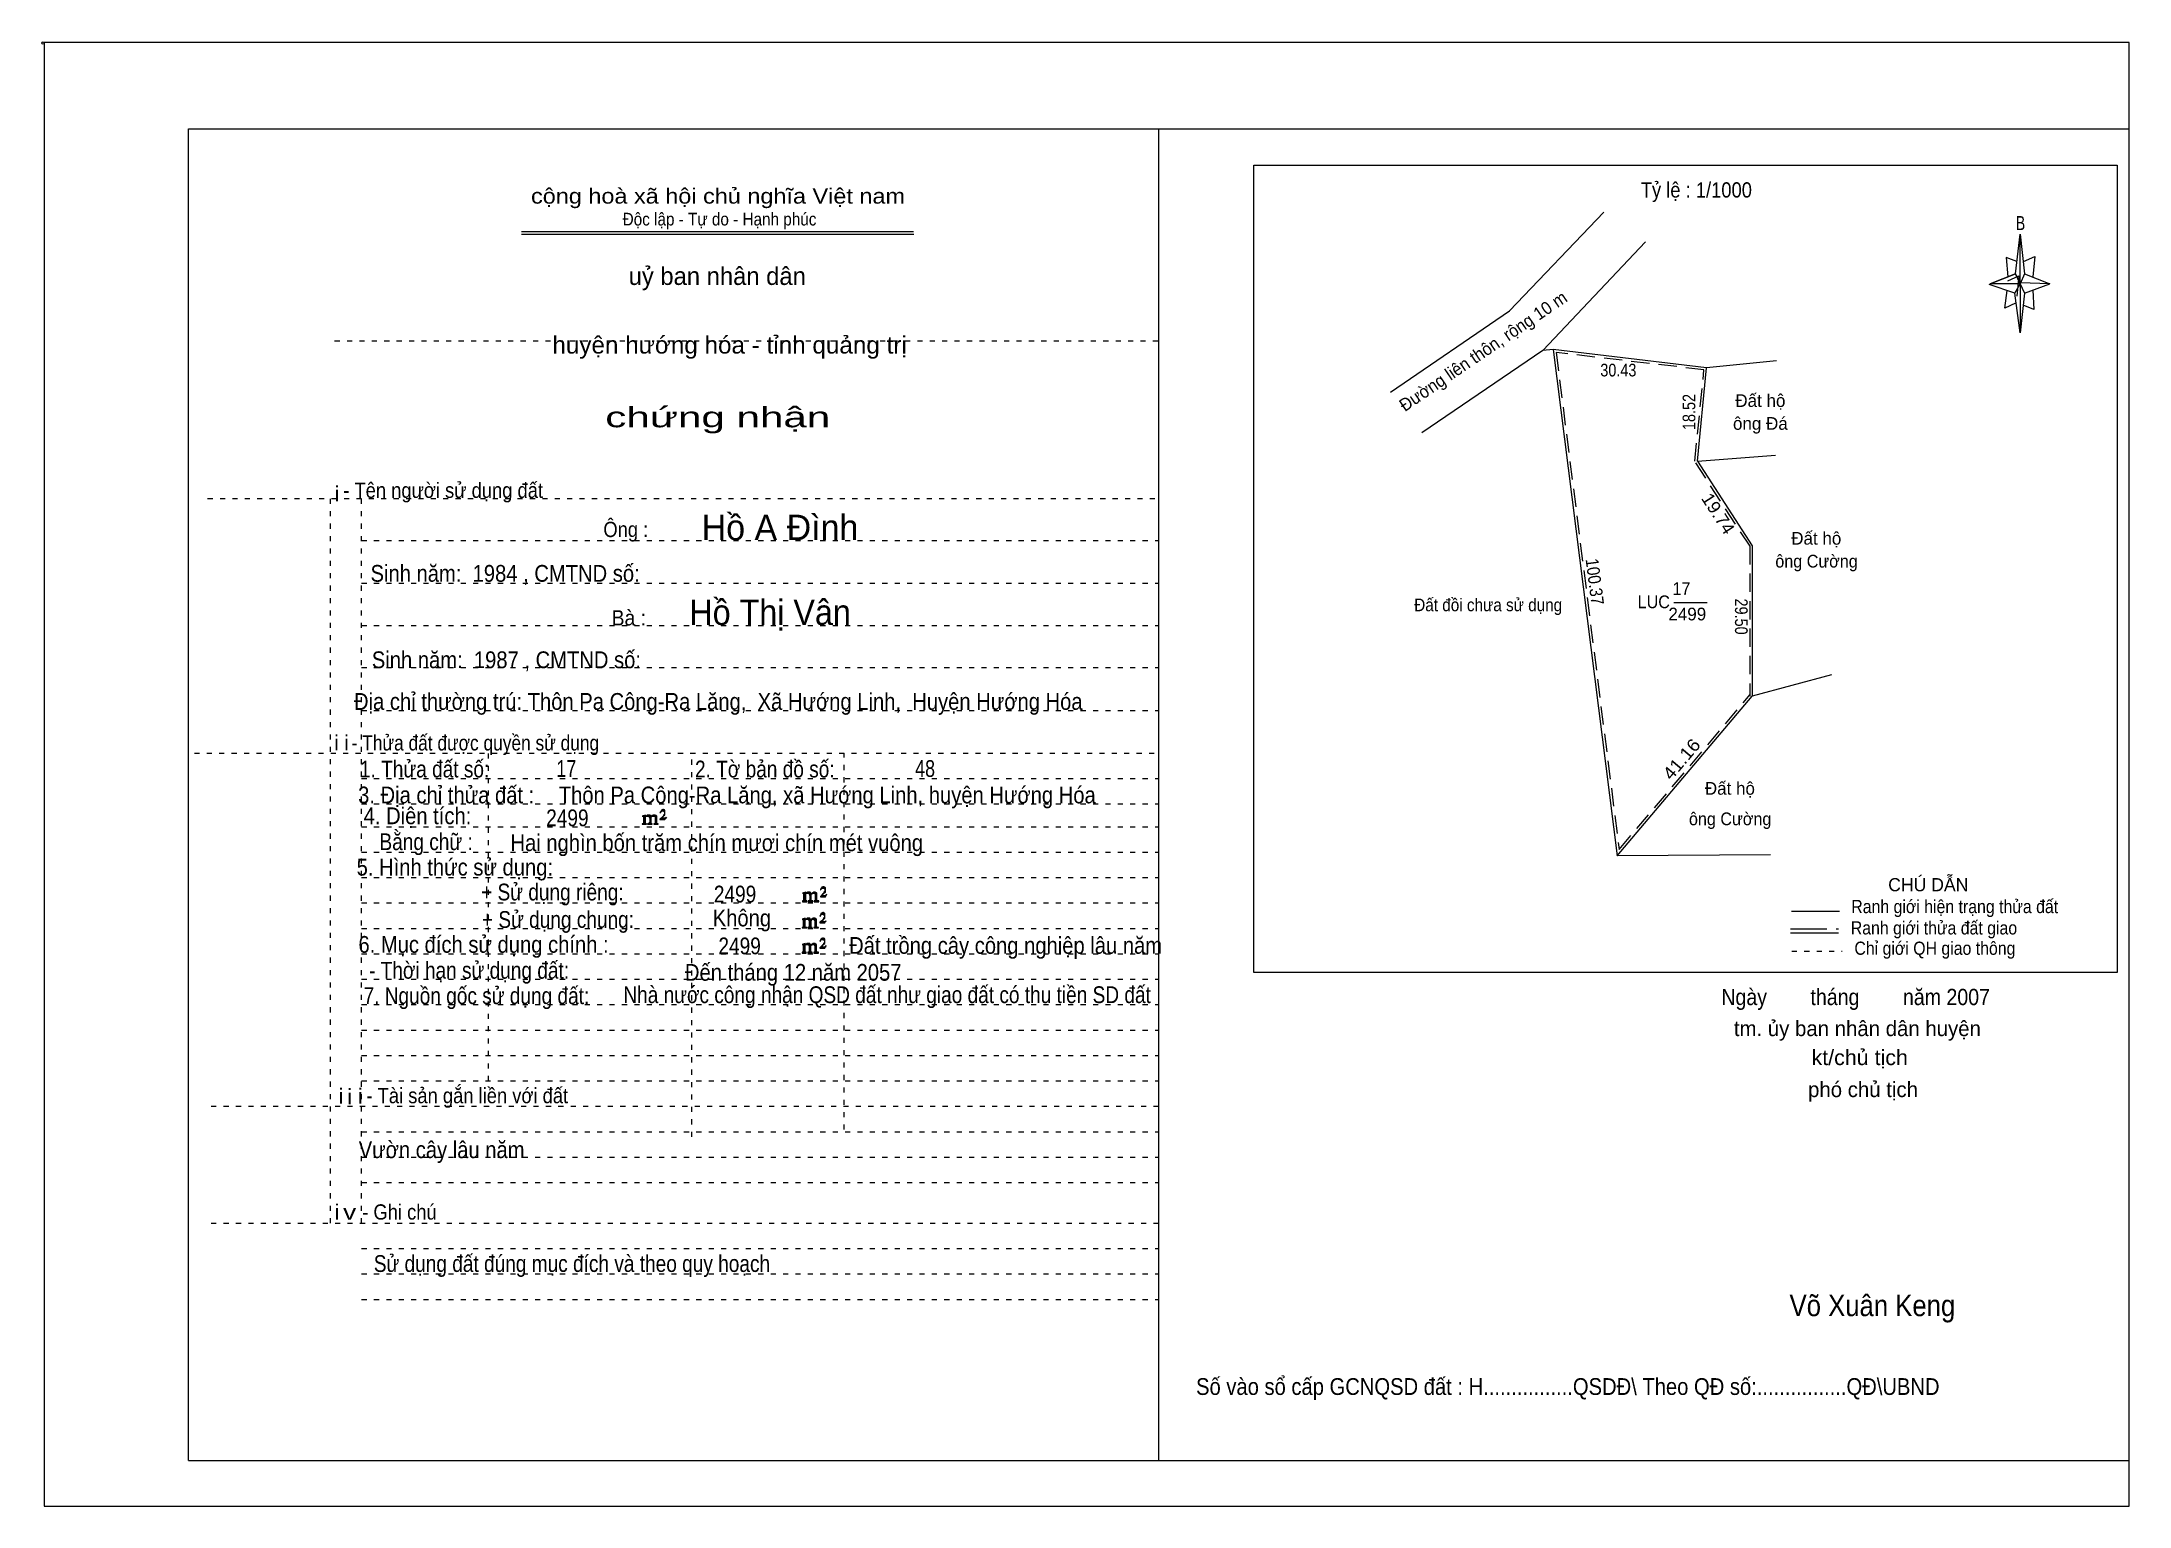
# Model space of a CAD drawing. Header units: centimetres. Extents: x -1.6 to 39.5, y -3.3 to 25.5.
import ezdxf
from ezdxf.enums import TextEntityAlignment as Align

# ---------------------------------------------------------------- set-up
doc = ezdxf.new("R2010")
doc.units = ezdxf.units.CM
doc.header["$LTSCALE"] = 0.12
for name, pattern in [('DOTTED', [1.5, 0.3, -1.2]), ('LONG_DASHED', [7.5, 6, -1.5]), ('MEDIUM_DASHED', [4.5, 3, -1.5])]:
    doc.linetypes.add(name, pattern=pattern)
for name, color, linetype, lineweight in [('1', 7, 'DOTTED', 13), ('10', 7, 'Continuous', 13), ('13', 7, 'Continuous', 13), ('4', 7, 'Continuous', 13), ('5', 7, 'Continuous', 13), ('50', 7, 'Continuous', 13)]:
    doc.layers.add(name, color=color, linetype=linetype, lineweight=lineweight)
doc.layers.add('30', color=7, linetype='Continuous')

msp = doc.modelspace()

# ---------------------------------------------------------------- hatches: boundary and pattern name
at = {"layer": '50'}
for points in [[(10.27, 10.13), (10.27, 10.12), (10.27, 10.11), (10.25, 10.11), (10.24, 10.11), (10.24, 10.1), (10.33, 10.1), (10.33, 10.11), (10.32, 10.11), (10.31, 10.11), (10.31, 10.12), (10.31, 10.13), (10.31, 10.24), (10.31, 10.25), (10.32, 10.26), (10.34, 10.26), (10.35, 10.26), (10.36, 10.26), (10.37, 10.25), (10.39, 10.22), (10.39, 10.13), (10.37, 10.12), (10.37, 10.11), (10.36, 10.11), (10.35, 10.11), (10.35, 10.1), (10.44, 10.1), (10.44, 10.11), (10.43, 10.11), (10.42, 10.11), (10.42, 10.12), (10.42, 10.13), (10.42, 10.24), (10.44, 10.26), (10.45, 10.26), (10.46, 10.26), (10.49, 10.26), (10.49, 10.25), (10.5, 10.24), (10.5, 10.22), (10.5, 10.13), (10.5, 10.12), (10.49, 10.11), (10.49, 10.11), (10.47, 10.11), (10.47, 10.1), (10.56, 10.1), (10.56, 10.11), (10.55, 10.11), (10.54, 10.11), (10.53, 10.12), (10.53, 10.13), (10.53, 10.2), (10.53, 10.25), (10.53, 10.26), (10.52, 10.27), (10.5, 10.28), (10.47, 10.28), (10.46, 10.28), (10.44, 10.27), (10.41, 10.25), (10.41, 10.26), (10.4, 10.28), (10.39, 10.28), (10.37, 10.28), (10.35, 10.28), (10.34, 10.28), (10.32, 10.26), (10.31, 10.26), (10.31, 10.25), (10.31, 10.25), (10.31, 10.26), (10.31, 10.28), (10.24, 10.26), (10.24, 10.26), (10.25, 10.26), (10.27, 10.25), (10.27, 10.24), (10.27, 10.23)], [(10.69, 10.19), (10.72, 10.24), (10.72, 10.24), (10.71, 10.22), (10.69, 10.22), (10.68, 10.22), (10.63, 10.22), (10.66, 10.26), (10.67, 10.27), (10.69, 10.28), (10.69, 10.3), (10.69, 10.32), (10.69, 10.34), (10.69, 10.35), (10.69, 10.37), (10.68, 10.38), (10.67, 10.38), (10.66, 10.39), (10.65, 10.39), (10.63, 10.38), (10.63, 10.38), (10.62, 10.37), (10.61, 10.35), (10.59, 10.33), (10.61, 10.33), (10.61, 10.35), (10.62, 10.35), (10.63, 10.36), (10.65, 10.36), (10.66, 10.36), (10.67, 10.35), (10.68, 10.35), (10.68, 10.32), (10.68, 10.3), (10.66, 10.28), (10.66, 10.26), (10.65, 10.25), (10.59, 10.2), (10.59, 10.19)], [(13.42, 8.61), (13.42, 8.6), (13.42, 8.59), (13.41, 8.59), (13.4, 8.59), (13.4, 8.57), (13.48, 8.57), (13.48, 8.59), (13.47, 8.59), (13.46, 8.59), (13.46, 8.6), (13.46, 8.61), (13.46, 8.72), (13.46, 8.73), (13.47, 8.74), (13.5, 8.74), (13.51, 8.74), (13.52, 8.74), (13.53, 8.73), (13.54, 8.69), (13.54, 8.61), (13.53, 8.6), (13.53, 8.59), (13.52, 8.59), (13.51, 8.59), (13.51, 8.57), (13.6, 8.57), (13.6, 8.59), (13.58, 8.59), (13.57, 8.59), (13.57, 8.6), (13.57, 8.61), (13.57, 8.72), (13.6, 8.74), (13.61, 8.74), (13.62, 8.74), (13.64, 8.74), (13.64, 8.73), (13.65, 8.72), (13.65, 8.69), (13.65, 8.61), (13.65, 8.6), (13.64, 8.59), (13.64, 8.59), (13.63, 8.59), (13.63, 8.57), (13.72, 8.57), (13.72, 8.59), (13.7, 8.59), (13.69, 8.59), (13.68, 8.6), (13.68, 8.61), (13.68, 8.68), (13.68, 8.73), (13.68, 8.74), (13.67, 8.75), (13.65, 8.76), (13.63, 8.76), (13.62, 8.76), (13.6, 8.75), (13.56, 8.73), (13.56, 8.74), (13.55, 8.76), (13.54, 8.76), (13.53, 8.76), (13.51, 8.76), (13.5, 8.76), (13.47, 8.74), (13.46, 8.74), (13.46, 8.73), (13.46, 8.73), (13.46, 8.74), (13.46, 8.76), (13.4, 8.74), (13.4, 8.74), (13.41, 8.74), (13.42, 8.73), (13.42, 8.72), (13.42, 8.71)], [(13.85, 8.67), (13.87, 8.72), (13.87, 8.72), (13.86, 8.69), (13.85, 8.69), (13.84, 8.69), (13.78, 8.69), (13.82, 8.74), (13.83, 8.75), (13.85, 8.76), (13.85, 8.78), (13.85, 8.79), (13.85, 8.82), (13.85, 8.83), (13.85, 8.85), (13.84, 8.86), (13.83, 8.86), (13.82, 8.87), (13.8, 8.87), (13.78, 8.86), (13.78, 8.86), (13.77, 8.85), (13.76, 8.83), (13.75, 8.81), (13.76, 8.81), (13.76, 8.83), (13.77, 8.83), (13.78, 8.84), (13.8, 8.84), (13.82, 8.84), (13.83, 8.83), (13.84, 8.83), (13.84, 8.79), (13.84, 8.78), (13.82, 8.76), (13.82, 8.74), (13.8, 8.73), (13.75, 8.68), (13.75, 8.67)], [(13.41, 8.09), (13.41, 8.08), (13.41, 8.07), (13.4, 8.07), (13.39, 8.07), (13.39, 8.06), (13.48, 8.06), (13.48, 8.07), (13.47, 8.07), (13.45, 8.07), (13.45, 8.08), (13.45, 8.09), (13.45, 8.2), (13.45, 8.21), (13.47, 8.23), (13.49, 8.23), (13.5, 8.23), (13.51, 8.23), (13.52, 8.21), (13.53, 8.18), (13.53, 8.09), (13.52, 8.08), (13.52, 8.07), (13.51, 8.07), (13.5, 8.07), (13.5, 8.06), (13.59, 8.06), (13.59, 8.07), (13.58, 8.07), (13.57, 8.07), (13.57, 8.08), (13.57, 8.09), (13.57, 8.2), (13.59, 8.23), (13.6, 8.23), (13.61, 8.23), (13.63, 8.23), (13.63, 8.21), (13.64, 8.2), (13.64, 8.18), (13.64, 8.09), (13.64, 8.08), (13.63, 8.07), (13.63, 8.07), (13.62, 8.07), (13.62, 8.06), (13.71, 8.06), (13.71, 8.07), (13.7, 8.07), (13.69, 8.07), (13.67, 8.08), (13.67, 8.09), (13.67, 8.17), (13.67, 8.21), (13.67, 8.23), (13.66, 8.24), (13.64, 8.25), (13.62, 8.25), (13.61, 8.25), (13.59, 8.24), (13.55, 8.21), (13.55, 8.23), (13.54, 8.25), (13.53, 8.25), (13.52, 8.25), (13.5, 8.25), (13.49, 8.25), (13.47, 8.23), (13.45, 8.23), (13.45, 8.21), (13.45, 8.21), (13.45, 8.23), (13.45, 8.25), (13.39, 8.23), (13.39, 8.23), (13.4, 8.23), (13.41, 8.21), (13.41, 8.2), (13.41, 8.19)], [(13.84, 8.16), (13.86, 8.2), (13.86, 8.2), (13.85, 8.18), (13.84, 8.18), (13.83, 8.18), (13.77, 8.18), (13.81, 8.23), (13.82, 8.24), (13.84, 8.25), (13.84, 8.27), (13.84, 8.28), (13.84, 8.3), (13.84, 8.31), (13.84, 8.34), (13.83, 8.35), (13.82, 8.35), (13.81, 8.36), (13.8, 8.36), (13.77, 8.35), (13.77, 8.35), (13.76, 8.34), (13.75, 8.31), (13.74, 8.29), (13.75, 8.29), (13.75, 8.31), (13.76, 8.31), (13.77, 8.33), (13.8, 8.33), (13.81, 8.33), (13.82, 8.31), (13.83, 8.31), (13.83, 8.28), (13.83, 8.27), (13.81, 8.25), (13.81, 8.23), (13.8, 8.21), (13.74, 8.17), (13.74, 8.16)], [(13.84, 7.66), (13.86, 7.71), (13.86, 7.71), (13.85, 7.68), (13.84, 7.68), (13.83, 7.68), (13.77, 7.68), (13.81, 7.73), (13.82, 7.74), (13.84, 7.75), (13.84, 7.77), (13.84, 7.78), (13.84, 7.81), (13.84, 7.82), (13.84, 7.84), (13.83, 7.85), (13.82, 7.85), (13.81, 7.86), (13.79, 7.86), (13.77, 7.85), (13.77, 7.85), (13.76, 7.84), (13.75, 7.82), (13.74, 7.8), (13.75, 7.8), (13.75, 7.82), (13.76, 7.82), (13.77, 7.83), (13.79, 7.83), (13.81, 7.83), (13.82, 7.82), (13.83, 7.82), (13.83, 7.78), (13.83, 7.77), (13.81, 7.75), (13.81, 7.73), (13.79, 7.72), (13.74, 7.67), (13.74, 7.66)], [(13.41, 7.6), (13.41, 7.59), (13.41, 7.58), (13.4, 7.58), (13.39, 7.58), (13.39, 7.56), (13.47, 7.56), (13.47, 7.58), (13.46, 7.58), (13.45, 7.58), (13.45, 7.59), (13.45, 7.6), (13.45, 7.71), (13.45, 7.72), (13.46, 7.73), (13.49, 7.73), (13.5, 7.73), (13.51, 7.73), (13.52, 7.72), (13.53, 7.68), (13.53, 7.6), (13.52, 7.59), (13.52, 7.58), (13.51, 7.58), (13.5, 7.58), (13.5, 7.56), (13.59, 7.56), (13.59, 7.58), (13.57, 7.58), (13.56, 7.58), (13.56, 7.59), (13.56, 7.6), (13.56, 7.71), (13.59, 7.73), (13.6, 7.73), (13.61, 7.73), (13.63, 7.73), (13.63, 7.72), (13.64, 7.71), (13.64, 7.68), (13.64, 7.6), (13.64, 7.59), (13.63, 7.58), (13.63, 7.58), (13.62, 7.58), (13.62, 7.56), (13.71, 7.56), (13.71, 7.58), (13.69, 7.58), (13.68, 7.58), (13.67, 7.59), (13.67, 7.6), (13.67, 7.67), (13.67, 7.72), (13.67, 7.73), (13.66, 7.74), (13.64, 7.75), (13.62, 7.75), (13.61, 7.75), (13.59, 7.74), (13.55, 7.72), (13.55, 7.73), (13.54, 7.75), (13.53, 7.75), (13.52, 7.75), (13.5, 7.75), (13.49, 7.75), (13.46, 7.73), (13.45, 7.73), (13.45, 7.72), (13.45, 7.72), (13.45, 7.73), (13.45, 7.75), (13.39, 7.73), (13.39, 7.73), (13.4, 7.73), (13.41, 7.72), (13.41, 7.71), (13.41, 7.7)]]:
    msp.add_hatch(color=256, dxfattribs=at).paths.add_polyline_path(points)

# ---------------------------------------------------------------- linework, layer by layer
at = {"layer": '1', "linetype": 'Continuous'}
for p, q in [((1.31, -2.42), (1.31, 23.78)), ((1.31, 23.78), (39.51, 23.78)), ((20.41, -2.42), (20.41, 23.78)), ((39.51, -2.42), (39.51, 23.78)), ((7.87, 21.76), (15.58, 21.76)), ((7.87, 21.71), (15.59, 21.71)), ((37.26, 20.55), (36.75, 20.72)), ((1.31, -2.42), (39.51, -2.42))]:
    msp.add_line(p, q, dxfattribs=at)
at = {"layer": '1'}
for p, q in [((4.19, 19.61), (20.41, 19.61)), ((1.69, 16.51), (20.41, 16.51)), ((4.11, 2.25), (4.11, 16.51)), ((4.72, 2.25), (4.72, 16.51)), ((4.72, 15.68), (20.41, 15.68)), ((4.72, 14.84), (20.41, 14.84)), ((4.72, 14.01), (20.41, 14.01)), ((4.72, 13.18), (20.41, 13.18)), ((4.72, 12.34), (20.41, 12.34)), ((1.43, 11.5), (20.41, 11.5)), ((7.22, 5.05), (7.22, 11.5)), ((11.22, 3.95), (11.22, 11.5)), ((14.22, 4.09), (14.22, 11.5)), ((4.72, 11), (20.41, 11)), ((4.72, 10.5), (20.41, 10.5)), ((4.72, 10.05), (20.41, 10.05)), ((4.72, 9.55), (20.41, 9.55)), ((4.72, 9.05), (20.41, 9.05)), ((4.72, 8.55), (20.41, 8.55)), ((4.72, 8.05), (20.41, 8.05)), ((4.72, 7.55), (20.41, 7.55)), ((4.72, 7.05), (20.41, 7.05)), ((4.72, 6.55), (20.41, 6.55)), ((4.72, 6.05), (20.41, 6.05)), ((4.72, 5.55), (20.41, 5.55)), ((4.72, 5.05), (20.41, 5.05)), ((1.76, 4.55), (20.41, 4.55)), ((4.72, 4.05), (20.41, 4.05)), ((4.72, 3.55), (20.41, 3.55)), ((4.72, 3.05), (20.41, 3.05)), ((1.76, 2.25), (20.41, 2.25)), ((4.72, 1.75), (20.41, 1.75)), ((4.72, 1.25), (20.41, 1.25)), ((4.72, 0.75), (20.41, 0.75))]:
    msp.add_line(p, q, dxfattribs=at)
at = {"layer": '1', "linetype": 'Continuous'}
msp.add_lwpolyline([(-1.53, -3.32), (39.51, -3.32), (39.51, 25.48), (-1.53, 25.48)], close=True, dxfattribs=at)
msp.add_lwpolyline([(37.27, 20.35), (37.06, 20.25), (37.11, 20.6)], dxfattribs=at)
at = {"layer": '10'}
for p, q in [((29.99, 21.56), (27.97, 19.42)), ((27.97, 19.42), (25.59, 17.8)), ((28.17, 19.44), (27.97, 19.42)), ((31.01, 17.24), (31.19, 19.08)), ((32.57, 19.22), (31.19, 19.08)), ((31.01, 17.24), (32.55, 17.36)), ((33.65, 13.04), (32.09, 12.62)), ((29.43, 9.48), (32.09, 12.62)), ((32.45, 9.5), (29.43, 9.48))]:
    msp.add_line(p, q, dxfattribs=at)
at = {"layer": '10', "linetype": 'MEDIUM_DASHED'}
for p, q in [((28.23, 19.38), (29.47, 9.6)), ((31.14, 19.04), (28.23, 19.38)), ((30.96, 17.24), (31.14, 19.04)), ((29.47, 9.6), (32.05, 12.65))]:
    msp.add_line(p, q, dxfattribs=at)
at = {"layer": '10'}
for points in [[(24.97, 18.6), (27.31, 20.2), (29.17, 22.14)], [(31.19, 19.08), (28.17, 19.44), (29.43, 9.48)], [(31.01, 17.24), (32.09, 15.58), (32.09, 12.62)]]:
    msp.add_lwpolyline(points, dxfattribs=at)
at = {"layer": '10', "linetype": 'MEDIUM_DASHED'}
msp.add_lwpolyline([(30.97, 17.21), (32.04, 15.57), (32.04, 12.62)], dxfattribs=at)
at = {"layer": '13'}
msp.add_line((30.55, 14.46), (31.2, 14.46), dxfattribs=at)
at = {"layer": '4'}
for p, q in [((32.86, 8.39), (33.81, 8.39)), ((32.84, 7.96), (33.79, 7.96))]:
    msp.add_line(p, q, dxfattribs=at)
at = {"layer": '4', "linetype": 'LONG_DASHED'}
msp.add_line((32.84, 8.04), (33.79, 8.04), dxfattribs=at)
at = {"layer": '4', "linetype": 'DOTTED'}
msp.add_line((32.87, 7.6), (33.86, 7.6), dxfattribs=at)
at = {"layer": '4'}
msp.add_lwpolyline([(22.28, 23.07), (39.27, 23.07), (39.27, 7.18), (22.28, 7.18)], close=True, dxfattribs=at)
msp.add_circle((-1.55, 25.47), 0.025, dxfattribs=at)
at = {"layer": '5'}
for p, q in [((37.27, 20.93), (37.36, 21.71)), ((37.45, 20.55), (37.36, 19.77)), ((37.45, 20.93), (37.95, 20.73)), ((37.61, 20.61), (37.63, 20.23)), ((37.63, 20.23), (37.42, 20.31))]:
    msp.add_line(p, q, dxfattribs=at)
for points in [[(37.36, 21.71), (37.45, 20.93), (37.36, 20.73)], [(37.36, 20.73), (36.77, 20.73), (37.27, 20.93), (37.45, 20.55), (37.95, 20.73), (37.36, 20.75)], [(37.36, 20.73), (37.36, 19.77), (37.26, 20.55)]]:
    msp.add_lwpolyline(points, close=True, dxfattribs=at)
for points in [[(37.3, 21.17), (37.09, 21.25), (37.12, 20.87)], [(37.43, 21.17), (37.65, 21.27), (37.61, 20.87)], [(37.36, 20.73), (37.27, 20.93), (36.77, 20.73)], [(37.12, 20.79), (37.34, 20.89), (37.3, 20.49)], [(37.36, 20.73), (37.45, 20.55), (37.95, 20.73)]]:
    msp.add_lwpolyline(points, dxfattribs=at)
at = {"layer": '50'}
for points in [[(10.27, 10.13), (10.27, 10.12), (10.27, 10.11), (10.25, 10.11), (10.24, 10.11), (10.24, 10.1), (10.33, 10.1), (10.33, 10.11), (10.32, 10.11), (10.31, 10.11), (10.31, 10.12), (10.31, 10.13), (10.31, 10.24), (10.31, 10.25), (10.32, 10.26), (10.34, 10.26), (10.35, 10.26), (10.36, 10.26), (10.37, 10.25), (10.39, 10.22), (10.39, 10.13), (10.37, 10.12), (10.37, 10.11), (10.36, 10.11), (10.35, 10.11), (10.35, 10.1), (10.44, 10.1), (10.44, 10.11), (10.43, 10.11), (10.42, 10.11), (10.42, 10.12), (10.42, 10.13), (10.42, 10.24), (10.44, 10.26), (10.45, 10.26), (10.46, 10.26), (10.49, 10.26), (10.49, 10.25), (10.5, 10.24), (10.5, 10.22), (10.5, 10.13), (10.5, 10.12), (10.49, 10.11), (10.49, 10.11), (10.47, 10.11), (10.47, 10.1), (10.56, 10.1), (10.56, 10.11), (10.55, 10.11), (10.54, 10.11), (10.53, 10.12), (10.53, 10.13), (10.53, 10.2), (10.53, 10.25), (10.53, 10.26), (10.52, 10.27), (10.5, 10.28), (10.47, 10.28), (10.46, 10.28), (10.44, 10.27), (10.41, 10.25), (10.41, 10.26), (10.4, 10.28), (10.39, 10.28), (10.37, 10.28), (10.35, 10.28), (10.34, 10.28), (10.32, 10.26), (10.31, 10.26), (10.31, 10.25), (10.31, 10.25), (10.31, 10.26), (10.31, 10.28), (10.24, 10.26), (10.24, 10.26), (10.25, 10.26), (10.27, 10.25), (10.27, 10.24), (10.27, 10.23)], [(10.69, 10.19), (10.72, 10.24), (10.72, 10.24), (10.71, 10.22), (10.69, 10.22), (10.68, 10.22), (10.63, 10.22), (10.66, 10.26), (10.67, 10.27), (10.69, 10.28), (10.69, 10.3), (10.69, 10.32), (10.69, 10.34), (10.69, 10.35), (10.69, 10.37), (10.68, 10.38), (10.67, 10.38), (10.66, 10.39), (10.65, 10.39), (10.63, 10.38), (10.63, 10.38), (10.62, 10.37), (10.61, 10.35), (10.59, 10.33), (10.61, 10.33), (10.61, 10.35), (10.62, 10.35), (10.63, 10.36), (10.65, 10.36), (10.66, 10.36), (10.67, 10.35), (10.68, 10.35), (10.68, 10.32), (10.68, 10.3), (10.66, 10.28), (10.66, 10.26), (10.65, 10.25), (10.59, 10.2), (10.59, 10.19)], [(13.42, 8.61), (13.42, 8.6), (13.42, 8.59), (13.41, 8.59), (13.4, 8.59), (13.4, 8.57), (13.48, 8.57), (13.48, 8.59), (13.47, 8.59), (13.46, 8.59), (13.46, 8.6), (13.46, 8.61), (13.46, 8.72), (13.46, 8.73), (13.47, 8.74), (13.5, 8.74), (13.51, 8.74), (13.52, 8.74), (13.53, 8.73), (13.54, 8.69), (13.54, 8.61), (13.53, 8.6), (13.53, 8.59), (13.52, 8.59), (13.51, 8.59), (13.51, 8.57), (13.6, 8.57), (13.6, 8.59), (13.58, 8.59), (13.57, 8.59), (13.57, 8.6), (13.57, 8.61), (13.57, 8.72), (13.6, 8.74), (13.61, 8.74), (13.62, 8.74), (13.64, 8.74), (13.64, 8.73), (13.65, 8.72), (13.65, 8.69), (13.65, 8.61), (13.65, 8.6), (13.64, 8.59), (13.64, 8.59), (13.63, 8.59), (13.63, 8.57), (13.72, 8.57), (13.72, 8.59), (13.7, 8.59), (13.69, 8.59), (13.68, 8.6), (13.68, 8.61), (13.68, 8.68), (13.68, 8.73), (13.68, 8.74), (13.67, 8.75), (13.65, 8.76), (13.63, 8.76), (13.62, 8.76), (13.6, 8.75), (13.56, 8.73), (13.56, 8.74), (13.55, 8.76), (13.54, 8.76), (13.53, 8.76), (13.51, 8.76), (13.5, 8.76), (13.47, 8.74), (13.46, 8.74), (13.46, 8.73), (13.46, 8.73), (13.46, 8.74), (13.46, 8.76), (13.4, 8.74), (13.4, 8.74), (13.41, 8.74), (13.42, 8.73), (13.42, 8.72), (13.42, 8.71)], [(13.85, 8.67), (13.87, 8.72), (13.87, 8.72), (13.86, 8.69), (13.85, 8.69), (13.84, 8.69), (13.78, 8.69), (13.82, 8.74), (13.83, 8.75), (13.85, 8.76), (13.85, 8.78), (13.85, 8.79), (13.85, 8.82), (13.85, 8.83), (13.85, 8.85), (13.84, 8.86), (13.83, 8.86), (13.82, 8.87), (13.8, 8.87), (13.78, 8.86), (13.78, 8.86), (13.77, 8.85), (13.76, 8.83), (13.75, 8.81), (13.76, 8.81), (13.76, 8.83), (13.77, 8.83), (13.78, 8.84), (13.8, 8.84), (13.82, 8.84), (13.83, 8.83), (13.84, 8.83), (13.84, 8.79), (13.84, 8.78), (13.82, 8.76), (13.82, 8.74), (13.8, 8.73), (13.75, 8.68), (13.75, 8.67)], [(13.41, 8.09), (13.41, 8.08), (13.41, 8.07), (13.4, 8.07), (13.39, 8.07), (13.39, 8.06), (13.48, 8.06), (13.48, 8.07), (13.47, 8.07), (13.45, 8.07), (13.45, 8.08), (13.45, 8.09), (13.45, 8.2), (13.45, 8.21), (13.47, 8.23), (13.49, 8.23), (13.5, 8.23), (13.51, 8.23), (13.52, 8.21), (13.53, 8.18), (13.53, 8.09), (13.52, 8.08), (13.52, 8.07), (13.51, 8.07), (13.5, 8.07), (13.5, 8.06), (13.59, 8.06), (13.59, 8.07), (13.58, 8.07), (13.57, 8.07), (13.57, 8.08), (13.57, 8.09), (13.57, 8.2), (13.59, 8.23), (13.6, 8.23), (13.61, 8.23), (13.63, 8.23), (13.63, 8.21), (13.64, 8.2), (13.64, 8.18), (13.64, 8.09), (13.64, 8.08), (13.63, 8.07), (13.63, 8.07), (13.62, 8.07), (13.62, 8.06), (13.71, 8.06), (13.71, 8.07), (13.7, 8.07), (13.69, 8.07), (13.67, 8.08), (13.67, 8.09), (13.67, 8.17), (13.67, 8.21), (13.67, 8.23), (13.66, 8.24), (13.64, 8.25), (13.62, 8.25), (13.61, 8.25), (13.59, 8.24), (13.55, 8.21), (13.55, 8.23), (13.54, 8.25), (13.53, 8.25), (13.52, 8.25), (13.5, 8.25), (13.49, 8.25), (13.47, 8.23), (13.45, 8.23), (13.45, 8.21), (13.45, 8.21), (13.45, 8.23), (13.45, 8.25), (13.39, 8.23), (13.39, 8.23), (13.4, 8.23), (13.41, 8.21), (13.41, 8.2), (13.41, 8.19)], [(13.84, 8.16), (13.86, 8.2), (13.86, 8.2), (13.85, 8.18), (13.84, 8.18), (13.83, 8.18), (13.77, 8.18), (13.81, 8.23), (13.82, 8.24), (13.84, 8.25), (13.84, 8.27), (13.84, 8.28), (13.84, 8.3), (13.84, 8.31), (13.84, 8.34), (13.83, 8.35), (13.82, 8.35), (13.81, 8.36), (13.8, 8.36), (13.77, 8.35), (13.77, 8.35), (13.76, 8.34), (13.75, 8.31), (13.74, 8.29), (13.75, 8.29), (13.75, 8.31), (13.76, 8.31), (13.77, 8.33), (13.8, 8.33), (13.81, 8.33), (13.82, 8.31), (13.83, 8.31), (13.83, 8.28), (13.83, 8.27), (13.81, 8.25), (13.81, 8.23), (13.8, 8.21), (13.74, 8.17), (13.74, 8.16)], [(13.84, 7.66), (13.86, 7.71), (13.86, 7.71), (13.85, 7.68), (13.84, 7.68), (13.83, 7.68), (13.77, 7.68), (13.81, 7.73), (13.82, 7.74), (13.84, 7.75), (13.84, 7.77), (13.84, 7.78), (13.84, 7.81), (13.84, 7.82), (13.84, 7.84), (13.83, 7.85), (13.82, 7.85), (13.81, 7.86), (13.79, 7.86), (13.77, 7.85), (13.77, 7.85), (13.76, 7.84), (13.75, 7.82), (13.74, 7.8), (13.75, 7.8), (13.75, 7.82), (13.76, 7.82), (13.77, 7.83), (13.79, 7.83), (13.81, 7.83), (13.82, 7.82), (13.83, 7.82), (13.83, 7.78), (13.83, 7.77), (13.81, 7.75), (13.81, 7.73), (13.79, 7.72), (13.74, 7.67), (13.74, 7.66)], [(13.41, 7.6), (13.41, 7.59), (13.41, 7.58), (13.4, 7.58), (13.39, 7.58), (13.39, 7.56), (13.47, 7.56), (13.47, 7.58), (13.46, 7.58), (13.45, 7.58), (13.45, 7.59), (13.45, 7.6), (13.45, 7.71), (13.45, 7.72), (13.46, 7.73), (13.49, 7.73), (13.5, 7.73), (13.51, 7.73), (13.52, 7.72), (13.53, 7.68), (13.53, 7.6), (13.52, 7.59), (13.52, 7.58), (13.51, 7.58), (13.5, 7.58), (13.5, 7.56), (13.59, 7.56), (13.59, 7.58), (13.57, 7.58), (13.56, 7.58), (13.56, 7.59), (13.56, 7.6), (13.56, 7.71), (13.59, 7.73), (13.6, 7.73), (13.61, 7.73), (13.63, 7.73), (13.63, 7.72), (13.64, 7.71), (13.64, 7.68), (13.64, 7.6), (13.64, 7.59), (13.63, 7.58), (13.63, 7.58), (13.62, 7.58), (13.62, 7.56), (13.71, 7.56), (13.71, 7.58), (13.69, 7.58), (13.68, 7.58), (13.67, 7.59), (13.67, 7.6), (13.67, 7.67), (13.67, 7.72), (13.67, 7.73), (13.66, 7.74), (13.64, 7.75), (13.62, 7.75), (13.61, 7.75), (13.59, 7.74), (13.55, 7.72), (13.55, 7.73), (13.54, 7.75), (13.53, 7.75), (13.52, 7.75), (13.5, 7.75), (13.49, 7.75), (13.46, 7.73), (13.45, 7.73), (13.45, 7.72), (13.45, 7.72), (13.45, 7.73), (13.45, 7.75), (13.39, 7.73), (13.39, 7.73), (13.4, 7.73), (13.41, 7.72), (13.41, 7.71), (13.41, 7.7)]]:
    msp.add_lwpolyline(points, close=True, dxfattribs=at)

# ---------------------------------------------------------------- texts
at = {"layer": '1'}
for s, height, width, p in [('cộng hoà xã hội chủ nghĩa Việt nam', 0.3, 1.15, (11.735, 22.31)), ('Độc lập - Tự do - Hạnh phúc', 0.25, 0.9, (11.765, 21.88)), ('chứng nhận', 0.4, 1.55, (11.73, 17.91)), ('- Tên người sử dụng đất', 0.3, 0.9, (6.325, 16.52)), ('- Thửa đất được quyền sử dụng', 0.3, 0.85, (6.96, 11.55)), ('- Tài sản gắn liền với đất ', 0.3, 0.9, (6.85, 4.61)), ('v', 0.3, 1.3, (4.485, 2.32)), ('- Ghi chú', 0.3, 0.9, (5.465, 2.32))]:
    msp.add_text(s, height=height, dxfattribs=dict(at, width=width)).set_placement(p, align=Align.CENTER)
for s, height, p in [('uỷ ban nhân dân', 0.35, (11.72, 20.71)), ('i', 0.3, (4.235, 16.45)), ('i', 0.3, (4.225, 11.55)), ('i', 0.3, (4.425, 11.55)), ('i', 0.3, (4.315, 4.6)), ('i', 0.3, (4.485, 4.59)), ('i', 0.3, (4.695, 4.6)), ('i', 0.3, (4.235, 2.32))]:
    msp.add_text(s, height=height, dxfattribs=at).set_placement(p, align=Align.CENTER)
at = {"layer": '10'}
for s, height, width, p in [('Tỷ lệ : 1/1000', 0.3, 0.9, (30.99, 22.43)), ('ông Cường', 0.25, 0.95, (33.355, 15.15)), ('Hồ Thị Vân', 0.5, 0.95, (12.76, 14.02)), ('Đất đồi chưa sử dụng ', 0.25, 0.9, (26.935, 14.29)), ('ông Cường', 0.25, 0.95, (31.655, 10.08)), ('Võ Xuân Keng', 0.42, 0.9, (34.455, 0.42))]:
    msp.add_text(s, height=height, dxfattribs=dict(at, width=width)).set_placement(p, align=Align.CENTER)
for s, rotation, width, p in [('Đường liên thôn, rộng 10 m ', 34.242, 0.95, (26.9, 19.329)), ('18.52', 90, 0.85, (30.97, 18.21))]:
    msp.add_text(s, height=0.25, rotation=rotation, dxfattribs=dict(at, width=width)).set_placement(p, align=Align.CENTER)
for s, height, p in [('Đất hộ', 0.25, (32.25, 18.31)), ('ông Đá', 0.25, (32.25, 17.86)), ('Hồ A Đình', 0.5, (12.955, 15.69)), ('Đất hộ', 0.25, (33.35, 15.6)), ('Đất hộ', 0.25, (31.65, 10.68))]:
    msp.add_text(s, height=height, dxfattribs=at).set_placement(p, align=Align.CENTER)
at = {"layer": '10', "width": 0.95}
msp.add_text('17', height=0.25, dxfattribs=at).set_placement((30.52, 14.61))
msp.add_text('LUC', height=0.25, dxfattribs=at).set_placement((30.47, 14.35), align=Align.RIGHT)
at = {"layer": '10'}
msp.add_text('2499', height=0.25, dxfattribs=at).set_placement((30.44, 14.11))
at = {"layer": '30', "width": 0.85}
msp.add_text('30.43', height=0.25, dxfattribs=at).set_placement((29.455, 18.91), align=Align.CENTER)
at = {"layer": '30'}
for s, rotation, width, p in [('19.74', 302.861, 1.05, (31.314, 16.143)), ('100.37', 277.269, 0.9, (28.868, 14.856)), ('29.50', 270, 0.85, (31.75, 14.185)), ('41.16', 49.779, 1.1, (30.794, 11.299))]:
    msp.add_text(s, height=0.25, rotation=rotation, dxfattribs=dict(at, width=width)).set_placement(p, align=Align.CENTER)
at = {"layer": '4'}
msp.add_text('CHÚ DẪN', height=0.2591, dxfattribs=at).set_placement((35.555, 8.78), align=Align.CENTER)
at = {"layer": '4', "width": 0.9}
for s, p in [('Ranh giới hiện trạng thửa đất', (36.075, 8.35)), ('Ranh giới thửa đất giao ', (35.71, 7.93)), ('Chỉ giới QH giao thông', (35.685, 7.53))]:
    msp.add_text(s, height=0.2591, dxfattribs=at).set_placement(p, align=Align.CENTER)
at = {"layer": '5', "width": 0.75}
msp.add_text('B', height=0.276, dxfattribs=at).set_placement((37.37, 21.79), align=Align.CENTER)
at = {"layer": '50'}
for s, height, width, p in [('  huyện hướng hóa - tỉnh quảng trị', 0.34, 1.05, (11.83, 19.36)), ('Ông :', 0.3, 0.9, (9.92, 15.75)), ('Sinh năm:  1984 , CMTND số: ', 0.33, 0.9, (7.6, 14.87)), ('Bà :', 0.3, 0.95, (9.98, 14.01)), ('Sinh năm:  1987 , CMTND số:', 0.33, 0.9, (7.57, 13.17)), ('Địa chỉ thường trú: Thôn Pa Công-Ra Lăng,  Xã Hướng Linh,  Huyện Hướng Hóa', 0.33, 0.9, (11.74, 12.35)), ('1. Thửa đất số:  ', 0.33, 0.85, (6.065, 11.02)), ('17', 0.33, 0.8, (8.75, 11.03)), ('2. Tờ bản đồ số:  ', 0.33, 0.85, (12.76, 11.02)), ('48', 0.33, 0.8, (15.81, 11.03)), ('3. Địa chỉ thửa đất : ', 0.33, 0.9, (6.44, 10.51)), ('Thôn Pa Công-Ra Lăng, xã Hướng Linh, huyện Hướng Hóa', 0.33, 0.9, (13.885, 10.51)), ('4. Diện tích: ', 0.33, 0.9, (5.875, 10.1)), ('2499', 0.33, 0.85, (8.77, 10.06)), ('Bằng chữ :', 0.33, 0.85, (5.99, 9.59)), ('Hai nghìn bốn trăm chín mươi chín mét vuông', 0.33, 0.9, (11.71, 9.57)), ('5. Hình thức sử dụng:', 0.33, 0.9, (6.555, 9.09)), ('+ Sử dụng riêng:', 0.33, 0.85, (8.475, 8.6)), ('2499', 0.33, 0.85, (12.07, 8.56)), ('+ Sử dụng chung:', 0.33, 0.85, (8.585, 8.06)), ('Không', 0.33, 0.9, (12.205, 8.09)), ('6. Mục đích sử dụng chính :', 0.33, 0.9, (7.12, 7.57)), ('2499', 0.33, 0.85, (12.16, 7.54)), ('Đất trồng cây công nghiệp lâu năm', 0.33, 0.9, (17.395, 7.55)), ('- Thời hạn sử dụng đất:', 0.33, 0.85, (6.835, 7.06)), ('Đến tháng 12 năm 2057', 0.33, 0.9, (13.215, 7.02)), ('7. Nguồn gốc sử dụng đất:', 0.33, 0.85, (6.98, 6.56)), ('Nhà nước công nhận QSD đất như giao đất có thu tiền SD đất ', 0.33, 0.85, (15.115, 6.58)), ('Ngày        tháng        năm 2007', 0.32, 0.9, (34.125, 6.54)), ('kt/chủ tịch', 0.3, 1.05, (34.205, 5.36)), ('Vườn cây lâu năm', 0.33, 0.9, (6.295, 3.53)), ('Sử dụng đất đúng mục đích và theo quy hoạch', 0.33, 0.85, (8.86, 1.29)), ('Số vào sổ cấp GCNQSD đất : H................QSDĐ\\ Theo QĐ số:................QĐ\\UBND', 0.33, 0.9, (28.46, -1.13))]:
    msp.add_text(s, height=height, dxfattribs=dict(at, width=width)).set_placement(p, align=Align.CENTER)
for s, p in [('tm. ủy ban nhân dân huyện ', (34.215, 5.93)), ('phó chủ tịch', (34.27, 4.73))]:
    msp.add_text(s, height=0.3, dxfattribs=at).set_placement(p, align=Align.CENTER)

doc.saveas('drawing.dxf')
